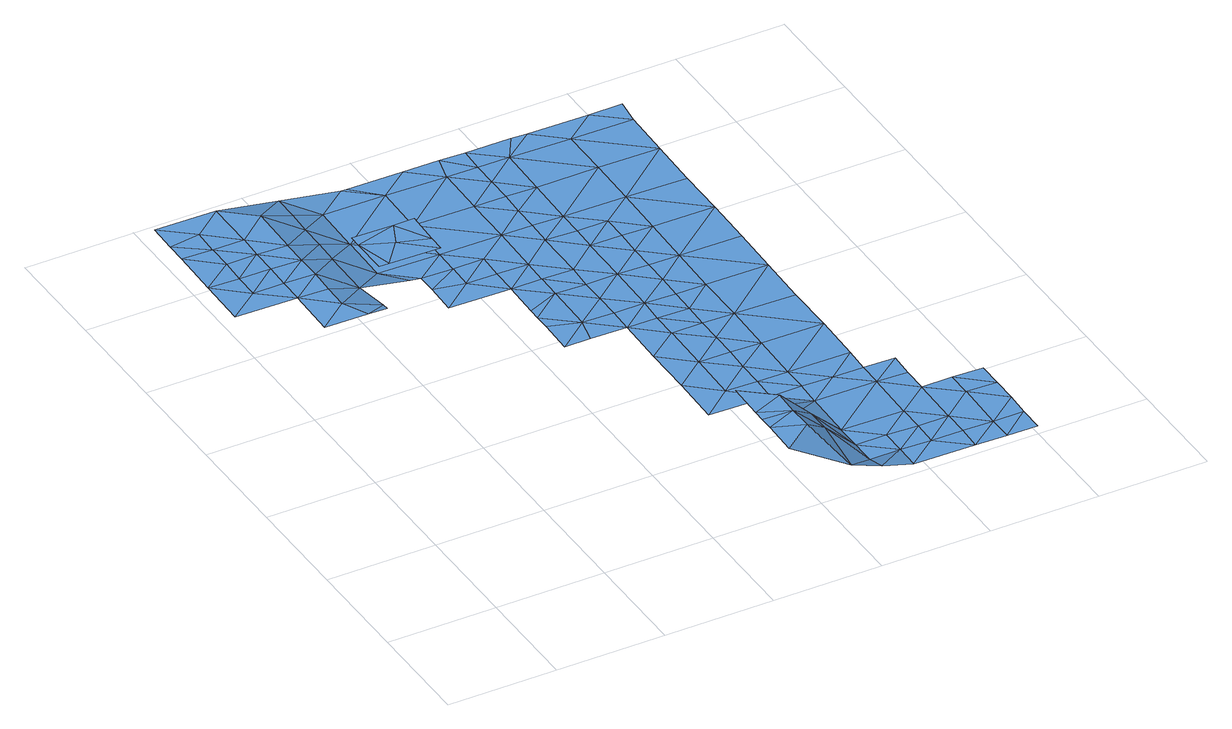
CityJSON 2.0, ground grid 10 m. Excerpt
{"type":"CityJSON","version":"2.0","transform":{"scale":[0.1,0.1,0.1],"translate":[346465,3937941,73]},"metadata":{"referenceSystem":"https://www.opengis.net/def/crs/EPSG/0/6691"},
"CityObjects":{
"waterbody1":{"type":"WaterBody","attributes":{"name":"7","class":"1140","function":"1","WaterBodyRiverFloodingRiskAttribute.description":"4","WaterBodyRiverFloodingRiskAttribute.rankOrg":"2","WaterBodyRiverFloodingRiskAttribute.adminType":"2","WaterBodyRiverFloodingRiskAttribute.scale":"L2"},"geometry":[{"type":"MultiSurface","lod":"1","boundaries":[[[0,1,2]],[[3,4,2]],[[4,5,2]],[[3,2,6]],[[2,1,6]],[[5,0,2]]]}]},
"waterbody2":{"type":"WaterBody","attributes":{"name":"7","class":"1140","function":"1","WaterBodyRiverFloodingRiskAttribute.description":"4","WaterBodyRiverFloodingRiskAttribute.rankOrg":"2","WaterBodyRiverFloodingRiskAttribute.adminType":"2","WaterBodyRiverFloodingRiskAttribute.scale":"L2"},"geometry":[{"type":"MultiSurface","lod":"1","boundaries":[[[7,8,9]],[[10,7,11]],[[12,8,7]],[[8,13,14]],[[13,8,12]],[[15,13,12]],[[15,12,10]],[[10,12,7]]]}]},
"waterbody3":{"type":"WaterBody","attributes":{"name":"7","class":"1140","function":"1","WaterBodyRiverFloodingRiskAttribute.description":"4","WaterBodyRiverFloodingRiskAttribute.rankOrg":"3","WaterBodyRiverFloodingRiskAttribute.adminType":"2","WaterBodyRiverFloodingRiskAttribute.scale":"L2"},"geometry":[{"type":"MultiSurface","lod":"1","boundaries":[[[16,17,18]],[[0,19,1]],[[1,19,20]],[[16,20,19]],[[17,0,5]],[[0,17,19]],[[17,16,19]]]}]},
"waterbody4":{"type":"WaterBody","attributes":{"name":"7","class":"1140","function":"1","WaterBodyRiverFloodingRiskAttribute.description":"4","WaterBodyRiverFloodingRiskAttribute.rankOrg":"1","WaterBodyRiverFloodingRiskAttribute.adminType":"2","WaterBodyRiverFloodingRiskAttribute.scale":"L2"},"geometry":[{"type":"MultiSurface","lod":"1","boundaries":[[[21,22,23]],[[22,3,23]],[[24,25,22]],[[26,24,22]],[[26,22,21]],[[26,21,27]],[[25,3,22]]]}]},
"waterbody5":{"type":"WaterBody","attributes":{"name":"7","class":"1140","function":"1","WaterBodyRiverFloodingRiskAttribute.description":"4","WaterBodyRiverFloodingRiskAttribute.rankOrg":"4","WaterBodyRiverFloodingRiskAttribute.adminType":"2","WaterBodyRiverFloodingRiskAttribute.scale":"L2"},"geometry":[{"type":"MultiSurface","lod":"1","boundaries":[[[28,29,30]],[[31,29,28]],[[32,33,34]],[[20,16,33]],[[34,35,32]],[[31,35,29]],[[29,35,18]],[[18,35,34]],[[16,18,34]],[[18,17,36]],[[37,38,36]],[[17,37,36]],[[37,17,5]],[[16,34,33]],[[36,29,18]],[[30,29,36]],[[39,38,37]],[[30,36,38]]]}]},
"waterbody6":{"type":"WaterBody","attributes":{"name":"7","class":"1140","function":"1","WaterBodyRiverFloodingRiskAttribute.description":"4","WaterBodyRiverFloodingRiskAttribute.rankOrg":"2","WaterBodyRiverFloodingRiskAttribute.adminType":"2","WaterBodyRiverFloodingRiskAttribute.scale":"L2"},"geometry":[{"type":"MultiSurface","lod":"1","boundaries":[[[40,41,42]],[[43,44,45]],[[45,44,41]],[[41,44,46]],[[41,40,45]],[[42,41,47]],[[41,46,47]]]}]},
"waterbody7":{"type":"WaterBody","attributes":{"name":"7","class":"1140","function":"1","WaterBodyRiverFloodingRiskAttribute.description":"4","WaterBodyRiverFloodingRiskAttribute.rankOrg":"3","WaterBodyRiverFloodingRiskAttribute.adminType":"2","WaterBodyRiverFloodingRiskAttribute.scale":"L2"},"geometry":[{"type":"MultiSurface","lod":"1","boundaries":[[[48,49,50]],[[50,51,48]],[[4,3,52]],[[4,37,5]],[[31,28,53]],[[53,54,55]],[[56,57,55]],[[58,56,55]],[[59,58,55]],[[60,59,49]],[[61,51,62]],[[50,62,51]],[[63,62,50]],[[64,62,63]],[[62,64,40]],[[45,40,64]],[[65,66,43]],[[66,65,24]],[[24,65,39]],[[39,65,54]],[[65,64,54]],[[38,39,54]],[[52,39,37]],[[52,37,4]],[[38,54,30]],[[53,30,54]],[[30,53,28]],[[24,39,52]],[[25,24,52]],[[42,47,67]],[[68,69,67]],[[62,70,61]],[[68,67,47]],[[71,72,73]],[[73,72,74]],[[74,72,75]],[[76,77,78]],[[76,74,77]],[[79,60,80]],[[60,79,59]],[[59,79,58]],[[57,53,55]],[[57,31,53]],[[74,76,69]],[[70,69,76]],[[81,70,76]],[[81,76,82]],[[78,82,76]],[[75,77,74]],[[83,73,74]],[[83,84,73]],[[84,85,73]],[[86,87,73]],[[85,86,73]],[[73,87,71]],[[88,83,74]],[[88,74,69]],[[69,70,67]],[[62,67,70]],[[42,67,40]],[[3,25,52]],[[64,65,43]],[[43,45,64]],[[62,40,67]],[[64,63,54]],[[55,54,63]],[[55,63,59]],[[59,63,50]],[[59,50,49]]]}]},
"waterbody8":{"type":"WaterBody","attributes":{"name":"7","class":"1140","function":"1","WaterBodyRiverFloodingRiskAttribute.description":"4","WaterBodyRiverFloodingRiskAttribute.rankOrg":"2","WaterBodyRiverFloodingRiskAttribute.adminType":"2","WaterBodyRiverFloodingRiskAttribute.scale":"L2"},"geometry":[{"type":"MultiSurface","lod":"1","boundaries":[[[89,90,91]],[[92,93,91]],[[94,89,91]],[[95,92,91]],[[96,92,95]],[[90,95,91]],[[95,90,97]],[[94,91,93]]]}]},
"waterbody9":{"type":"WaterBody","attributes":{"name":"7","class":"1140","function":"1","WaterBodyRiverFloodingRiskAttribute.description":"4","WaterBodyRiverFloodingRiskAttribute.rankOrg":"1","WaterBodyRiverFloodingRiskAttribute.adminType":"2","WaterBodyRiverFloodingRiskAttribute.scale":"L2"},"geometry":[{"type":"MultiSurface","lod":"1","boundaries":[[[98,99,100]],[[98,96,101]],[[100,96,98]],[[102,96,100]],[[102,100,103]],[[104,105,101]],[[105,98,101]],[[95,104,101]],[[104,95,97]],[[106,102,103]],[[103,100,99]],[[103,99,107]],[[95,101,96]]]}]},
"waterbody10":{"type":"WaterBody","attributes":{"name":"7","class":"1140","function":"1","WaterBodyRiverFloodingRiskAttribute.description":"4","WaterBodyRiverFloodingRiskAttribute.rankOrg":"2","WaterBodyRiverFloodingRiskAttribute.adminType":"2","WaterBodyRiverFloodingRiskAttribute.scale":"L2"},"geometry":[{"type":"MultiSurface","lod":"1","boundaries":[[[108,109,110]],[[84,110,85]],[[84,83,110]],[[68,47,108]],[[108,110,83]],[[111,109,108]],[[111,108,47]],[[88,68,108]],[[88,69,68]],[[112,110,109]],[[110,112,113]],[[108,83,88]],[[114,85,110]],[[113,114,110]]]}]},
"waterbody11":{"type":"WaterBody","attributes":{"name":"7","class":"1140","function":"1","WaterBodyRiverFloodingRiskAttribute.description":"4","WaterBodyRiverFloodingRiskAttribute.rankOrg":"2","WaterBodyRiverFloodingRiskAttribute.adminType":"2","WaterBodyRiverFloodingRiskAttribute.scale":"L2"},"geometry":[{"type":"MultiSurface","lod":"1","boundaries":[[[115,86,116]],[[86,115,87]],[[117,118,119]],[[115,116,120]],[[119,118,121]],[[122,121,116]],[[85,122,116]],[[121,118,123]],[[123,118,124]],[[125,124,118]],[[120,116,121]],[[126,120,121]],[[86,85,116]],[[121,122,119]],[[121,123,126]],[[117,125,118]]]}]},
"waterbody12":{"type":"WaterBody","attributes":{"name":"7","class":"1140","function":"1","WaterBodyRiverFloodingRiskAttribute.description":"4","WaterBodyRiverFloodingRiskAttribute.rankOrg":"4","WaterBodyRiverFloodingRiskAttribute.adminType":"2","WaterBodyRiverFloodingRiskAttribute.scale":"L2"},"geometry":[{"type":"MultiSurface","lod":"1","boundaries":[[[124,125,127]],[[123,124,128]],[[124,127,128]],[[129,120,126]],[[126,123,129]],[[123,128,129]],[[127,130,128]],[[131,87,115]],[[131,120,129]],[[115,120,131]],[[61,70,132]],[[130,133,128]],[[51,61,132]],[[70,81,132]],[[71,134,72]],[[71,87,134]],[[48,51,135]],[[87,131,134]],[[136,131,129]],[[51,132,135]],[[49,48,135]],[[81,82,132]],[[137,60,49]],[[138,133,130]],[[129,128,136]],[[75,72,139]],[[137,49,135]],[[72,134,139]],[[77,75,139]],[[80,60,137]],[[128,133,136]],[[140,134,131]],[[141,135,132]],[[137,142,80]],[[78,77,143]],[[77,139,143]],[[82,78,143]],[[132,82,144]],[[134,140,139]],[[131,136,145]],[[146,142,137]],[[82,143,144]],[[141,132,144]],[[137,135,141]],[[131,145,140]],[[147,143,139]],[[148,146,137]],[[141,148,137]],[[149,139,140]],[[144,143,147]],[[139,149,147]],[[147,150,144]],[[144,151,141]],[[148,152,146]],[[150,151,144]],[[148,141,151]],[[148,153,152]],[[153,148,151]],[[153,154,152]]]}]},
"waterbody13":{"type":"WaterBody","attributes":{"name":"7","class":"1140","function":"1","WaterBodyRiverFloodingRiskAttribute.description":"4","WaterBodyRiverFloodingRiskAttribute.rankOrg":"2","WaterBodyRiverFloodingRiskAttribute.adminType":"2","WaterBodyRiverFloodingRiskAttribute.scale":"L2"},"geometry":[{"type":"MultiSurface","lod":"1","boundaries":[[[106,103,155]],[[156,157,158]],[[159,158,157]],[[157,107,159]],[[155,103,157]],[[156,155,157]],[[103,107,157]]]}]},
"waterbody14":{"type":"WaterBody","attributes":{"name":"7","class":"1140","function":"1","WaterBodyRiverFloodingRiskAttribute.description":"4","WaterBodyRiverFloodingRiskAttribute.rankOrg":"3","WaterBodyRiverFloodingRiskAttribute.adminType":"2","WaterBodyRiverFloodingRiskAttribute.scale":"L2"},"geometry":[{"type":"MultiSurface","lod":"1","boundaries":[[[158,159,160]],[[161,93,162]],[[160,156,158]],[[163,156,160]],[[164,163,160]],[[160,159,165]],[[138,130,166]],[[167,165,168]],[[165,167,160]],[[167,164,160]],[[169,163,164]],[[169,170,163]],[[171,138,166]],[[162,130,127]],[[172,162,93]],[[173,170,169]],[[127,125,162]],[[125,161,162]],[[92,172,93]],[[174,172,106]],[[102,106,172]],[[166,162,172]],[[166,130,162]],[[170,175,163]],[[176,166,175]],[[176,171,166]],[[163,175,156]],[[172,92,102]],[[175,166,174]],[[174,106,155]],[[102,92,96]],[[166,172,174]],[[175,174,156]],[[155,156,174]]]}]}
},
"vertices":[
[31,480,20],[3,481,20],[31,457,20],[59,434,20],[59,457,20],[60,480,20],[2,435,20],
[57,330,137],[95,340,137],[57,341,137],[66,295,137],[57,295,137],[85,318,137],[113,309,137],[114,340,137],[113,294,137],
[32,526,20],[60,503,20],[61,526,20],[32,503,20],[4,527,20],
[98,387,20],[87,410,20],[58,387,20],[116,433,11],[87,433,20],[115,393,19],[115,386,20],
[118,548,11],[89,549,20],[117,525,11],[118,571,11],[5,573,20],[4,546,20],[33,550,20],[61,572,20],[88,502,20],[88,479,20],[117,502,11],[116,479,11],
[229,431,2],[200,408,2],[228,408,2],[172,432,2],[172,414,2],[201,431,2],[171,385,2],[228,384,2],
[287,499,2],[287,522,2],[258,499,2],[286,476,2],[88,456,20],[146,548,2],[145,501,2],[203,547,2],[180,570,2],[175,570,2],[231,569,2],[259,546,2],[287,545,2],[286,453,2],[258,453,2],[202,500,2],[201,454,2],[144,455,2],[162,432,3],[257,407,2],[256,384,2],[285,383,2],[285,430,2],[340,313,2],[341,336,2],[312,314,2],[313,360,2],[341,359,2],[313,406,2],[341,382,2],[342,406,2],[265,569,2],[288,568,2],[314,429,2],[342,429,2],[284,337,2],[284,314,2],[283,291,2],[311,291,2],[340,290,2],[284,360,2],
[280,106,55],[279,71,55],[308,83,55],[336,82,28],[337,105,15],[302,106,40],[307,59,55],[336,59,28],[279,60,55],
[335,13,20],[363,12,10],[364,35,2],[307,36,55],[364,58,2],[392,35,2],[279,47,55],[278,14,55],[392,58,2],[392,12,2],
[256,361,2],[227,338,2],[255,315,2],[227,349,2],[227,324,2],[226,292,2],[250,292,2],
[339,267,2],[311,267,2],[281,152,2],[309,175,2],[282,199,2],[339,244,2],[310,221,2],[282,245,2],[338,198,2],[338,174,2],[337,151,2],[339,221,2],
[366,151,2],[366,174,2],[367,220,2],[394,150,2],[368,266,2],[314,452,2],[423,173,2],[368,313,2],[315,498,2],[424,219,2],[316,545,2],[422,150,2],[369,359,2],[425,312,2],[372,498,2],[330,568,2],[370,405,2],[371,451,2],[424,265,2],[345,567,2],[427,404,2],[372,544,2],[426,358,2],[427,450,2],[428,497,2],[401,566,2],[429,543,2],[432,566,2],
[421,57,2],[449,57,2],[420,34,2],[449,34,2],[448,11,2],
[477,33,2],[337,126,9],[365,128,2],[478,80,2],[506,56,2],[477,10,2],[422,127,2],[505,33,2],[505,10,2],[506,79,2],[478,103,2],[451,149,2],[364,82,2],[506,102,2],[421,81,2],[450,103,2],[450,126,2]
]}
